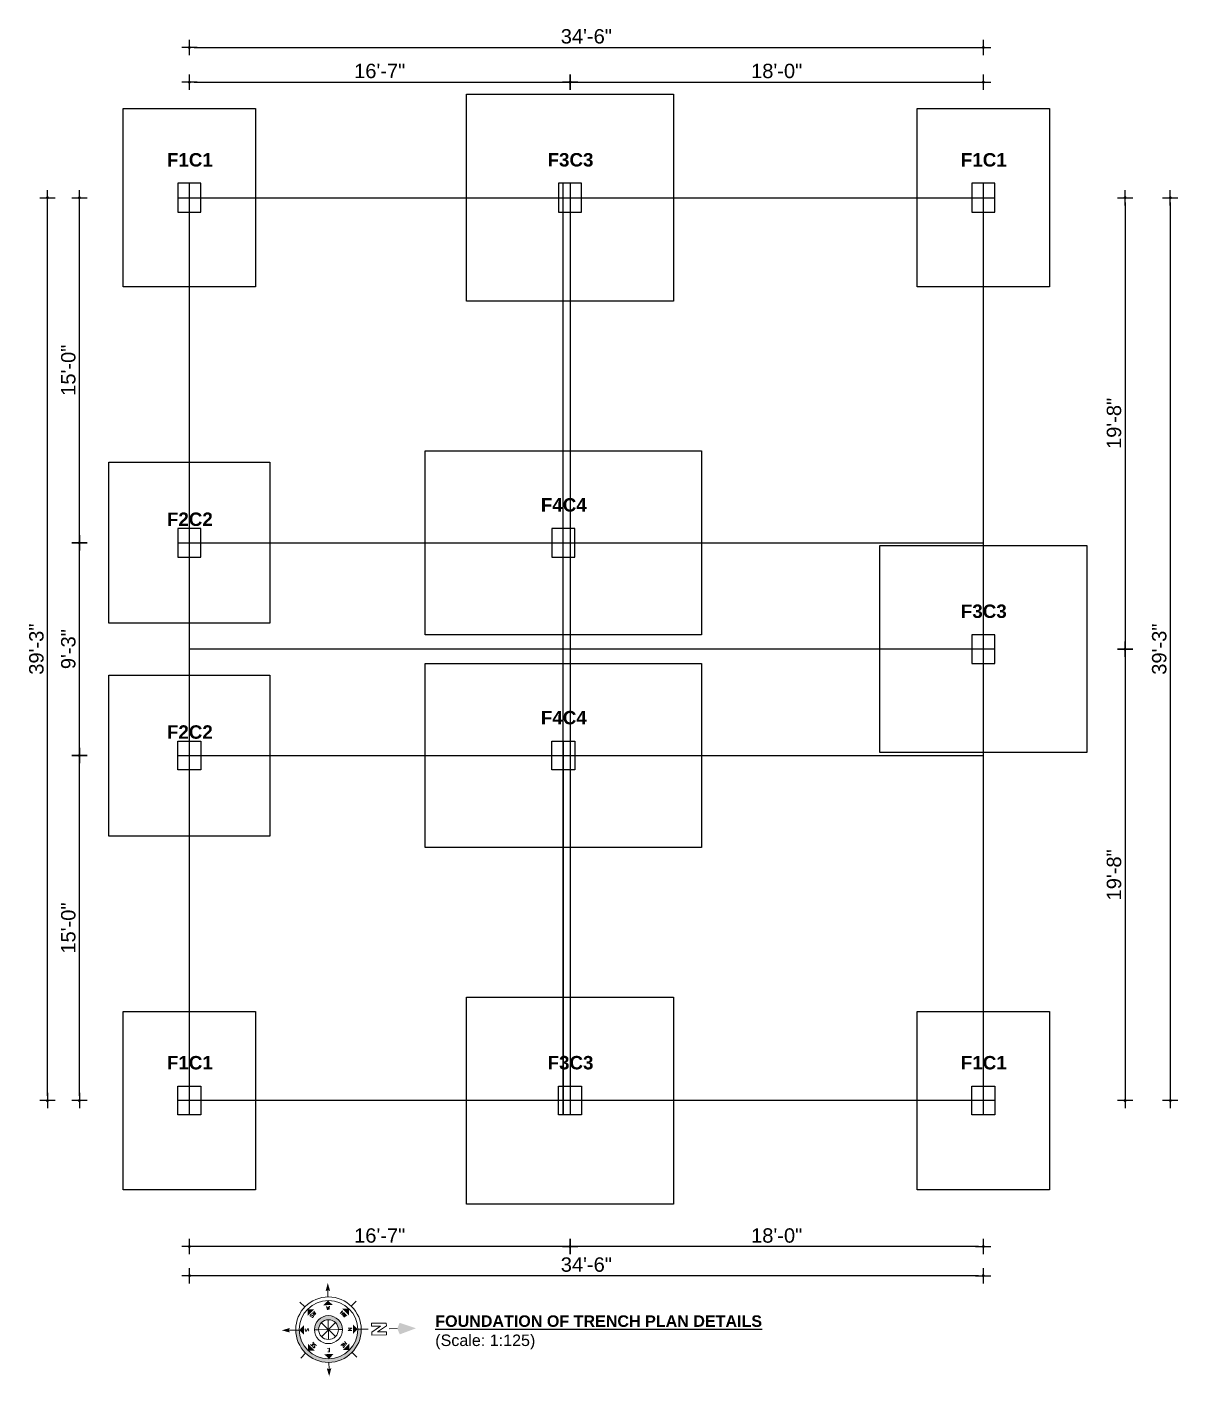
# Model space of a CAD drawing. Header units: inches. Extents: x -4010 to 65129, y -40138 to -1318.
# Drawn here: x 47347 to 47948, y -36546 to -35842 of the extents above; entities that cross this region are included whole.
import ezdxf
from ezdxf.enums import TextEntityAlignment as Align

# ---------------------------------------------------------------- set-up
doc = ezdxf.new("R2010")
doc.units = ezdxf.units.IN
doc.header["$MEASUREMENT"] = 0
doc.header["$PDMODE"] = 99
for name, color, linetype in [('Brick wall', 3, 'Continuous'), ('RCC', 6, 'Continuous'), ('Rod', 1, 'Continuous'), ('TEX', 7, 'Continuous'), ('wall', 3, 'Continuous')]:
    doc.layers.add(name, color=color, linetype=linetype)
doc.layers.add('DIM', color=7, linetype='Continuous', lineweight=15)
doc.styles.add('ARIAL', font='arial.ttf')
doc.styles.add('CAPTION', font='GOTHIC.TTF', dxfattribs={"height": 100})
doc.styles.add('ROMANS', font='romans')
doc.styles.get("Standard").update_dxf_attribs({"font": 'ARIALN.TTF'})
doc.dimstyles.new('3-8', dxfattribs={"dimscale": 1.25, "dimtxt": 6, "dimasz": 2, "dimexe": 0.18, "dimexo": 6, "dimgap": 0, "dimtad": 0, "dimdec": 0, "dimzin": 3, "dimdsep": 46, "dimlunit": 3, "dimtxsty": 'ARIAL', "dimblk": 'DD', "dimcen": 1, "dimse1": 1, "dimse2": 1, "dimclrd": 256, "dimclrt": 256, "dimadec": 0, "dimazin": 0, "dimtfac": 0.5, "dimtdec": 0, "dimtmove": 2, "dimatfit": 0, "dimfxl": 0.18, "dimtvp": 0.75, "dimfrac": 1, "dimtolj": 1, "dimtzin": 0, "dimarcsym": 0})

# ---------------------------------------------------------------- blocks, each defined once
blk = doc.blocks.new('A$C779854B7')
at = {"layer": 'RCC'}
for p, q in [((0, 15), (12, 15)), ((0, 0), (0, 15)), ((12, 15), (12, 0)), ((12, 0), (0, 0))]:
    blk.add_line(p, q, dxfattribs=at)
blk = doc.blocks.new('DD')
for p, q in [((-1.6, 0), (1.6, 0)), ((0, 1.6), (0, -1.6))]:
    blk.add_line(p, q)
at = {"const_width": 0.3}
blk.add_lwpolyline([(-0.15, 0, 1), (0.15, 0, 1)], format="xyb", close=True, dxfattribs=at)
blk = doc.blocks.new('*D1239')
at = {"layer": 'Defpoints', "color": 0}
for p in [(47630.6, -35870.68), (47432.1, -35923.51), (47630.6, -35923.51)]:
    blk.add_point(p, dxfattribs=at)
at = {"layer": 'Rod', "lineweight": -2}
blk.add_line((47434.6, -35870.68), (47628.1, -35870.68), dxfattribs=at)
at = {"layer": 'Rod', "lineweight": -2, "xscale": 2.5, "yscale": 2.5, "zscale": 2.5, "rotation": 180}
blk.add_blockref('DD', (47432.1, -35870.68), dxfattribs=at)
at = {"layer": 'Rod', "lineweight": -2, "xscale": 2.5, "yscale": 2.5, "zscale": 2.5}
blk.add_blockref('DD', (47630.6, -35870.68), dxfattribs=at)
at = {"layer": 'Rod', "insert": (47531.35, -35864.94), "char_height": 7.5, "attachment_point": 5, "style": 'ARIAL'}
blk.add_mtext('\\A1;16\'-7"', dxfattribs=at)
blk = doc.blocks.new('*D1240')
at = {"layer": 'Defpoints', "color": 0}
for p in [(47846.1, -35870.68), (47630.6, -35923.51), (47846.1, -35923.51)]:
    blk.add_point(p, dxfattribs=at)
at = {"layer": 'Rod', "lineweight": -2}
blk.add_line((47633.1, -35870.68), (47843.6, -35870.68), dxfattribs=at)
at = {"layer": 'Rod', "lineweight": -2, "xscale": 2.5, "yscale": 2.5, "zscale": 2.5, "rotation": 180}
blk.add_blockref('DD', (47630.6, -35870.68), dxfattribs=at)
at = {"layer": 'Rod', "lineweight": -2, "xscale": 2.5, "yscale": 2.5, "zscale": 2.5}
blk.add_blockref('DD', (47846.1, -35870.68), dxfattribs=at)
at = {"layer": 'Rod', "insert": (47738.35, -35864.94), "char_height": 7.5, "attachment_point": 5, "style": 'ARIAL'}
blk.add_mtext('\\A1;18\'-0"', dxfattribs=at)
blk = doc.blocks.new('*D1241')
at = {"layer": 'Defpoints', "color": 0}
for p in [(47852.1, -35931.01), (47852.1, -36166.51), (47920.02, -36166.51)]:
    blk.add_point(p, dxfattribs=at)
at = {"layer": 'Rod', "lineweight": -2}
blk.add_line((47920.02, -35933.51), (47920.02, -36164.01), dxfattribs=at)
at = {"layer": 'Rod', "lineweight": -2, "xscale": 2.5, "yscale": 2.5, "zscale": 2.5}
for p, rotation in [((47920.02, -35931.01), 90), ((47920.02, -36166.51), 270)]:
    blk.add_blockref('DD', p, dxfattribs=dict(at, rotation=rotation))
at = {"layer": 'Rod', "insert": (47914.28, -36048.76), "char_height": 7.5, "attachment_point": 5, "rotation": 90, "style": 'ARIAL'}
blk.add_mtext('\\A1;19\'-8"', dxfattribs=at)
blk = doc.blocks.new('*D1242')
at = {"layer": 'Defpoints', "color": 0}
for p in [(47852.1, -36166.51), (47852.1, -36402.01), (47920.02, -36402.01)]:
    blk.add_point(p, dxfattribs=at)
at = {"layer": 'Rod', "lineweight": -2}
blk.add_line((47920.02, -36169.01), (47920.02, -36399.51), dxfattribs=at)
at = {"layer": 'Rod', "lineweight": -2, "xscale": 2.5, "yscale": 2.5, "zscale": 2.5}
for p, rotation in [((47920.02, -36166.51), 90), ((47920.02, -36402.01), 270)]:
    blk.add_blockref('DD', p, dxfattribs=dict(at, rotation=rotation))
at = {"layer": 'Rod', "insert": (47914.28, -36284.26), "char_height": 7.5, "attachment_point": 5, "rotation": 90, "style": 'ARIAL'}
blk.add_mtext('\\A1;19\'-8"', dxfattribs=at)
blk = doc.blocks.new('*D1243')
at = {"layer": 'Defpoints', "color": 0}
for p in [(47630.6, -36409.51), (47846.1, -36409.51), (47630.6, -36478.18)]:
    blk.add_point(p, dxfattribs=at)
at = {"layer": 'Rod', "lineweight": -2}
blk.add_line((47843.6, -36478.18), (47633.1, -36478.18), dxfattribs=at)
at = {"layer": 'Rod', "lineweight": -2, "xscale": 2.5, "yscale": 2.5, "zscale": 2.5, "rotation": 180}
blk.add_blockref('DD', (47630.6, -36478.18), dxfattribs=at)
at = {"layer": 'Rod', "lineweight": -2, "xscale": 2.5, "yscale": 2.5, "zscale": 2.5}
blk.add_blockref('DD', (47846.1, -36478.18), dxfattribs=at)
at = {"layer": 'Rod', "insert": (47738.35, -36472.44), "char_height": 7.5, "attachment_point": 5, "style": 'ARIAL'}
blk.add_mtext('\\A1;18\'-0"', dxfattribs=at)
blk = doc.blocks.new('*D1244')
at = {"layer": 'Defpoints', "color": 0}
for p in [(47432.1, -36409.51), (47630.6, -36409.51), (47432.1, -36478.18)]:
    blk.add_point(p, dxfattribs=at)
at = {"layer": 'Rod', "lineweight": -2}
blk.add_line((47628.1, -36478.18), (47434.6, -36478.18), dxfattribs=at)
at = {"layer": 'Rod', "lineweight": -2, "xscale": 2.5, "yscale": 2.5, "zscale": 2.5, "rotation": 180}
blk.add_blockref('DD', (47432.1, -36478.18), dxfattribs=at)
at = {"layer": 'Rod', "lineweight": -2, "xscale": 2.5, "yscale": 2.5, "zscale": 2.5}
blk.add_blockref('DD', (47630.6, -36478.18), dxfattribs=at)
at = {"layer": 'Rod', "insert": (47531.35, -36472.44), "char_height": 7.5, "attachment_point": 5, "style": 'ARIAL'}
blk.add_mtext('\\A1;16\'-7"', dxfattribs=at)
blk = doc.blocks.new('*D1245')
at = {"layer": 'Defpoints', "color": 0}
for p in [(47374.74, -36222.01), (47426.1, -36222.01), (47426.1, -36402.01)]:
    blk.add_point(p, dxfattribs=at)
at = {"layer": 'Rod', "lineweight": -2}
blk.add_line((47374.74, -36399.51), (47374.74, -36224.51), dxfattribs=at)
at = {"layer": 'Rod', "lineweight": -2, "xscale": 2.5, "yscale": 2.5, "zscale": 2.5}
for p, rotation in [((47374.74, -36222.01), 90), ((47374.74, -36402.01), 270)]:
    blk.add_blockref('DD', p, dxfattribs=dict(at, rotation=rotation))
at = {"layer": 'Rod', "insert": (47369, -36312.01), "char_height": 7.5, "attachment_point": 5, "rotation": 90, "style": 'ARIAL'}
blk.add_mtext('\\A1;15\'-0"', dxfattribs=at)
blk = doc.blocks.new('*D1246')
at = {"layer": 'Defpoints', "color": 0}
for p in [(47374.74, -36111.01), (47426.1, -36111.01), (47426.1, -36222.01)]:
    blk.add_point(p, dxfattribs=at)
at = {"layer": 'Rod', "lineweight": -2}
blk.add_line((47374.74, -36219.51), (47374.74, -36113.51), dxfattribs=at)
at = {"layer": 'Rod', "lineweight": -2, "xscale": 2.5, "yscale": 2.5, "zscale": 2.5}
for p, rotation in [((47374.74, -36111.01), 90), ((47374.74, -36222.01), 270)]:
    blk.add_blockref('DD', p, dxfattribs=dict(at, rotation=rotation))
at = {"layer": 'Rod', "insert": (47369, -36166.51), "char_height": 7.5, "attachment_point": 5, "rotation": 90, "style": 'ARIAL'}
blk.add_mtext('\\A1;9\'-3"', dxfattribs=at)
blk = doc.blocks.new('*D1247')
at = {"layer": 'Defpoints', "color": 0}
for p in [(47374.74, -35931.01), (47426.1, -35931.01), (47426.1, -36111.01)]:
    blk.add_point(p, dxfattribs=at)
at = {"layer": 'Rod', "lineweight": -2}
blk.add_line((47374.74, -36108.51), (47374.74, -35933.51), dxfattribs=at)
at = {"layer": 'Rod', "lineweight": -2, "xscale": 2.5, "yscale": 2.5, "zscale": 2.5}
for p, rotation in [((47374.74, -35931.01), 90), ((47374.74, -36111.01), 270)]:
    blk.add_blockref('DD', p, dxfattribs=dict(at, rotation=rotation))
at = {"layer": 'Rod', "insert": (47369, -36021.01), "char_height": 7.5, "attachment_point": 5, "rotation": 90, "style": 'ARIAL'}
blk.add_mtext('\\A1;15\'-0"', dxfattribs=at)
blk = doc.blocks.new('*D1248')
at = {"layer": 'Defpoints', "color": 0}
for p in [(47846.1, -35852.63), (47432.1, -35923.51), (47846.1, -35923.51)]:
    blk.add_point(p, dxfattribs=at)
at = {"layer": 'Rod', "lineweight": -2}
blk.add_line((47434.6, -35852.63), (47843.6, -35852.63), dxfattribs=at)
at = {"layer": 'Rod', "lineweight": -2, "xscale": 2.5, "yscale": 2.5, "zscale": 2.5, "rotation": 180}
blk.add_blockref('DD', (47432.1, -35852.63), dxfattribs=at)
at = {"layer": 'Rod', "lineweight": -2, "xscale": 2.5, "yscale": 2.5, "zscale": 2.5}
blk.add_blockref('DD', (47846.1, -35852.63), dxfattribs=at)
at = {"layer": 'Rod', "insert": (47639.1, -35846.88), "char_height": 7.5, "attachment_point": 5, "style": 'ARIAL'}
blk.add_mtext('\\A1;34\'-6"', dxfattribs=at)
blk = doc.blocks.new('*D1249')
at = {"layer": 'Defpoints', "color": 0}
for p in [(47852.1, -35931.01), (47852.1, -36402.01), (47943.62, -36402.01)]:
    blk.add_point(p, dxfattribs=at)
at = {"layer": 'Rod', "lineweight": -2}
blk.add_line((47943.62, -35933.51), (47943.62, -36399.51), dxfattribs=at)
at = {"layer": 'Rod', "lineweight": -2, "xscale": 2.5, "yscale": 2.5, "zscale": 2.5}
for p, rotation in [((47943.62, -35931.01), 90), ((47943.62, -36402.01), 270)]:
    blk.add_blockref('DD', p, dxfattribs=dict(at, rotation=rotation))
at = {"layer": 'Rod', "insert": (47937.87, -36166.51), "char_height": 7.5, "attachment_point": 5, "rotation": 90, "style": 'ARIAL'}
blk.add_mtext('\\A1;39\'-3"', dxfattribs=at)
blk = doc.blocks.new('*D1250')
at = {"layer": 'Defpoints', "color": 0}
for p in [(47432.1, -36409.51), (47846.1, -36409.51), (47432.1, -36493.35)]:
    blk.add_point(p, dxfattribs=at)
at = {"layer": 'Rod', "lineweight": -2}
blk.add_line((47843.6, -36493.35), (47434.6, -36493.35), dxfattribs=at)
at = {"layer": 'Rod', "lineweight": -2, "xscale": 2.5, "yscale": 2.5, "zscale": 2.5, "rotation": 180}
blk.add_blockref('DD', (47432.1, -36493.35), dxfattribs=at)
at = {"layer": 'Rod', "lineweight": -2, "xscale": 2.5, "yscale": 2.5, "zscale": 2.5}
blk.add_blockref('DD', (47846.1, -36493.35), dxfattribs=at)
at = {"layer": 'Rod', "insert": (47639.1, -36487.6), "char_height": 7.5, "attachment_point": 5, "style": 'ARIAL'}
blk.add_mtext('\\A1;34\'-6"', dxfattribs=at)
blk = doc.blocks.new('*D1251')
at = {"layer": 'Defpoints', "color": 0}
for p in [(47358.11, -35931.01), (47426.1, -35931.01), (47426.1, -36402.01)]:
    blk.add_point(p, dxfattribs=at)
at = {"layer": 'Rod', "lineweight": -2}
blk.add_line((47358.11, -36399.51), (47358.11, -35933.51), dxfattribs=at)
at = {"layer": 'Rod', "lineweight": -2, "xscale": 2.5, "yscale": 2.5, "zscale": 2.5}
for p, rotation in [((47358.11, -35931.01), 90), ((47358.11, -36402.01), 270)]:
    blk.add_blockref('DD', p, dxfattribs=dict(at, rotation=rotation))
at = {"layer": 'Rod', "insert": (47352.36, -36166.51), "char_height": 7.5, "attachment_point": 5, "rotation": 90, "style": 'ARIAL'}
blk.add_mtext('\\A1;39\'-3"', dxfattribs=at)
blk = doc.blocks.new('A$C683C01F9')
at = {"layer": 'TEX', "color": 7, "lineweight": 25, "insert": (4.02, 9.38), "char_height": 6, "width": 310.1889, "attachment_point": 4}
blk.add_mtext('{\\fArial Rounded MT Bold|b0|i0|c0|p34;\\LFOUNDATION OF TRENCH PLAN DETAILS\\P\\fArial|b0|i0|c0|p34;\\l\\C256;(Scale: 1:125)}', dxfattribs=at)
blk = doc.blocks.new('Anno_North_J_Metric')
at = {"linetype": 'ByBlock', "lineweight": -2}
h = blk.add_hatch(color=0, dxfattribs=at)
h.paths.add_polyline_path([(-4.17, 0), (-4.68, 0, 1), (4.68, 0), (4.17, 0, -1)])
h.paths.add_polyline_path([(1.41, 0), (2, 0, 1), (-2, 0), (-1.41, 0, -1)])
at = {"color": 0, "linetype": 'ByBlock', "lineweight": -2}
for p, q in [((-3.31, 3.31), (-4.01, 4.01)), ((0, 4.68), (0, 5.67)), ((3.31, 3.31), (4.01, 4.01)), ((-4.68, 0), (-5.67, 0)), ((-4.68, 0), (-4.17, 0)), ((-1.41, 0), (-2, 0)), ((-1.41, 0), (1.41, 0)), ((1.41, 0), (-1.41, 0)), ((-1, 1), (1, -1)), ((-1, -1), (1, 1)), ((1, -1), (-1, 1)), ((1, 1), (-1, -1)), ((0, 1.41), (0, -1.41)), ((0, -1.41), (0, 1.41)), ((1.41, 0), (2, 0)), ((4.68, 0), (4.17, 0)), ((4.68, 0), (5.67, 0)), ((6.17, 0.4), (6.17, 0.82)), ((6.17, 0.82), (8.27, 0.82)), ((7.43, 0.4), (6.17, 0.4)), ((6.17, -0.44), (7.43, 0.4)), ((8.27, 0.4), (7.01, -0.44)), ((8.27, 0.82), (8.27, 0.4)), ((8.67, 0), (9.83, 0)), ((6.17, -0.86), (6.17, -0.44)), ((8.27, -0.86), (6.17, -0.86)), ((7.01, -0.44), (8.27, -0.44)), ((8.27, -0.44), (8.27, -0.86)), ((-3.31, -3.31), (-4.01, -4.01)), ((3.31, -3.31), (4.01, -4.01)), ((0, -4.68), (0, -5.67))]:
    blk.add_line(p, q, dxfattribs=at)
for radius in [4.68, 4.17, 2, 1.41]:
    blk.add_circle((0, 0), radius, dxfattribs=at)
for points in [[(-0.33, 5.5), (0, 5.67), (0, 6.67)], [(0, 6.67), (0.33, 5.5), (0, 5.67)], [(0, 4.17), (0.67, 3.5), (-0.67, 3.5)], [(-2.95, 2.95), (-2, 2.95), (-2.95, 2)], [(2.95, 2.95), (2.95, 2), (2, 2.95)], [(-6.67, 0), (-5.5, 0.33), (-5.67, 0)], [(-5.5, -0.33), (-5.67, 0), (-6.67, 0)], [(-4.17, 0), (-3.5, 0.67), (-3.5, -0.67)], [(4.17, 0), (3.5, -0.67), (3.5, 0.67)], [(12.5, 0), (10.17, 0.83), (9.83, 0)], [(9.83, 0), (10.17, -0.83), (12.5, 0)], [(-2.95, -2.95), (-2.95, -2), (-2, -2.95)], [(0, -4.17), (-0.67, -3.5), (0.67, -3.5)], [(2.95, -2.95), (2, -2.95), (2.95, -2)], [(0, -6.67), (-0.33, -5.5), (0, -5.67)], [(0.33, -5.5), (0, -5.67), (0, -6.67)]]:
    blk.add_solid(points, dxfattribs=at)
at = {"color": 0, "linetype": 'ByBlock', "lineweight": -2, "style": 'ROMANS'}
for s, rotation, p in [('SW', 45, (-2, 2)), ('NW', 315, (2, 2)), ('S', 270, (-3.33, 0)), ('N', 270, (2.83, 0)), ('SE', 135, (-2, -2)), ('NE', 225, (2, -2)), ('E', 180, (0, -2.67))]:
    blk.add_text(s, height=0.5, rotation=rotation, dxfattribs=at).set_placement(p, align=Align.CENTER)
blk.add_text('W', height=0.5, dxfattribs=at).set_placement((0, 2.83), align=Align.CENTER)

msp = doc.modelspace()

# ---------------------------------------------------------------- linework, layer by layer
at = {"layer": 'Rod'}
msp.add_line((47627.096, -36214.513), (47627.096, -36409.513), dxfattribs=at)
for points in [[(47576.596, -35877.013), (47684.596, -35877.013), (47684.596, -35985.013), (47576.596, -35985.013)], [(47397.596, -35884.513), (47466.596, -35884.513), (47466.596, -35977.513), (47397.596, -35977.513)], [(47811.596, -35884.513), (47880.596, -35884.513), (47880.596, -35977.513), (47811.596, -35977.513)], [(47555.096, -36063.013), (47699.096, -36063.013), (47699.096, -36159.013), (47555.096, -36159.013)], [(47390.096, -36069.013), (47474.096, -36069.013), (47474.096, -36153.013), (47390.096, -36153.013)], [(47792.096, -36112.513), (47900.096, -36112.513), (47900.096, -36220.513), (47792.096, -36220.513)], [(47555.096, -36174.013), (47699.096, -36174.013), (47699.096, -36270.013), (47555.096, -36270.013)], [(47390.096, -36180.013), (47474.096, -36180.013), (47474.096, -36264.013), (47390.096, -36264.013)], [(47576.596, -36348.013), (47684.596, -36348.013), (47684.596, -36456.013), (47576.596, -36456.013)], [(47397.596, -36355.513), (47466.596, -36355.513), (47466.596, -36448.513), (47397.596, -36448.513)], [(47811.596, -36355.513), (47880.596, -36355.513), (47880.596, -36448.513), (47811.596, -36448.513)]]:
    msp.add_lwpolyline(points, close=True, dxfattribs=at)
at = {"layer": 'wall'}
for p, q in [((47432.096, -36409.513), (47432.096, -35923.513)), ((47627.096, -36409.513), (47627.096, -35923.513)), ((47630.596, -35923.513), (47630.596, -36409.513)), ((47846.096, -35923.513), (47846.096, -36409.513)), ((47426.096, -35931.013), (47852.096, -35931.013)), ((47426.096, -36111.013), (47846.096, -36111.013)), ((47852.096, -36166.513), (47432.096, -36166.513)), ((47426.096, -36222.013), (47846.096, -36222.013)), ((47852.096, -36402.013), (47426.096, -36402.013))]:
    msp.add_line(p, q, dxfattribs=at)

# ---------------------------------------------------------------- block references
at = {"layer": 'Brick wall'}
msp.add_blockref('A$C683C01F9', (47556.304, -36532.327), dxfattribs=at)
at = {"layer": 'DIM', "ltscale": 500000, "xscale": 3.651035833295282, "yscale": 3.651035833288915, "zscale": 3.651035846891474, "rotation": 0.8671012841935241}
msp.add_blockref('Anno_North_J_Metric', (47504.643, -36521.497), dxfattribs=at)
at = {"layer": 'RCC', "xscale": -1, "rotation": 180}
for p in [(47426.096, -35923.513), (47624.596, -35923.513), (47840.096, -35923.513), (47426.096, -36103.513), (47621.096, -36103.513), (47840.096, -36159.013)]:
    msp.add_blockref('A$C779854B7', p, dxfattribs=at)
at = {"layer": 'RCC'}
for p in [(47426.096, -36229.513), (47621.096, -36229.513), (47426.096, -36409.513), (47624.596, -36409.513), (47840.096, -36409.513)]:
    msp.add_blockref('A$C779854B7', p, dxfattribs=at)

# ---------------------------------------------------------------- texts
at = {"layer": 'TEX', "char_height": 7, "attachment_point": 9, "style": 'CAPTION'}
for s, insert in [('{\\fArial Rounded MT Bold|b0|i0|c0|p34;F1C1}', (47444.312, -35914.844)), ('{\\fArial Rounded MT Bold|b0|i0|c0|p34;F3C3}', (47642.812, -35914.844)), ('{\\fArial Rounded MT Bold|b0|i0|c0|p34;F1C1}', (47858.312, -35914.844)), ('{\\fArial Rounded MT Bold|b0|i0|c0|p34;F4C4}', (47639.312, -36094.844)), ('{\\fArial Rounded MT Bold|b0|i0|c0|p34;F2C2}', (47444.312, -36102.344)), ('{\\fArial Rounded MT Bold|b0|i0|c0|p34;F3C3}', (47858.312, -36150.344)), ('{\\fArial Rounded MT Bold|b0|i0|c0|p34;F4C4}', (47639.312, -36205.844)), ('{\\fArial Rounded MT Bold|b0|i0|c0|p34;F2C2}', (47444.312, -36213.344)), ('{\\fArial Rounded MT Bold|b0|i0|c0|p34;F1C1}', (47444.312, -36385.844)), ('{\\fArial Rounded MT Bold|b0|i0|c0|p34;F3C3}', (47642.812, -36385.844)), ('{\\fArial Rounded MT Bold|b0|i0|c0|p34;F1C1}', (47858.312, -36385.844))]:
    msp.add_mtext(s, dxfattribs=dict(at, insert=insert))

# ---------------------------------------------------------------- dimensions: what is measured, and where the dimension line sits
at = {"layer": 'Rod'}
for base, p1, p2, picture, middle in [((47846.096, -35852.632), (47432.096, -35923.513), (47846.096, -35923.513), '*D1248', (47639.096, -35846.885)), ((47630.595667849, -35870.684825045), (47432.095667849, -35923.512741688), (47630.595667849, -35923.512741688), '*D1239', (47531.345667849, -35864.940878934)), ((47846.095667849, -35870.684825045), (47630.595667849, -35923.512741688), (47846.095667849, -35923.512741688), '*D1240', (47738.345667849, -35864.940878934)), ((47432.095667849, -36478.182175393), (47630.595667849, -36409.512790622), (47432.095667849, -36409.512790622), '*D1244', (47531.345667849, -36472.438229281)), ((47432.096, -36493.347), (47846.096, -36409.513), (47432.096, -36409.513), '*D1250', (47639.096, -36487.599)), ((47630.595667849, -36478.182175393), (47846.095667849, -36409.512790622), (47630.595667849, -36409.512790622), '*D1243', (47738.345667849, -36472.438229281))]:
    dim = msp.add_linear_dim(base=base, p1=p1, p2=p2, dimstyle='3-8', dxfattribs=at)
    dim.commit()
    dim.dimension.update_dxf_attribs({"geometry": picture, "text_midpoint": middle})
for base, p1, p2, picture, middle in [((47358.111, -35931.013), (47426.096, -36402.013), (47426.096, -35931.013), '*D1251', (47352.363, -36166.513)), ((47374.744, -35931.013), (47426.096, -36111.013), (47426.096, -35931.013), '*D1247', (47369, -36021.013)), ((47920.02, -36166.5128), (47852.0957, -35931.0127), (47852.0957, -36166.5128), '*D1241', (47914.276, -36048.7628)), ((47943.618, -36402.013), (47852.096, -35931.013), (47852.096, -36402.013), '*D1249', (47937.87, -36166.513)), ((47374.744, -36111.013), (47426.096, -36222.013), (47426.096, -36111.013), '*D1246', (47368.996, -36166.513)), ((47920.01999, -36402.01279), (47852.09567, -36166.51277), (47852.09567, -36402.01279), '*D1242', (47914.27604, -36284.26278)), ((47374.744, -36222.013), (47426.096, -36402.013), (47426.096, -36222.013), '*D1245', (47369, -36312.013))]:
    dim = msp.add_linear_dim(base=base, p1=p1, p2=p2, angle=90, dimstyle='3-8', dxfattribs=at)
    dim.commit()
    dim.dimension.update_dxf_attribs({"geometry": picture, "text_midpoint": middle})

doc.saveas('drawing.dxf')
